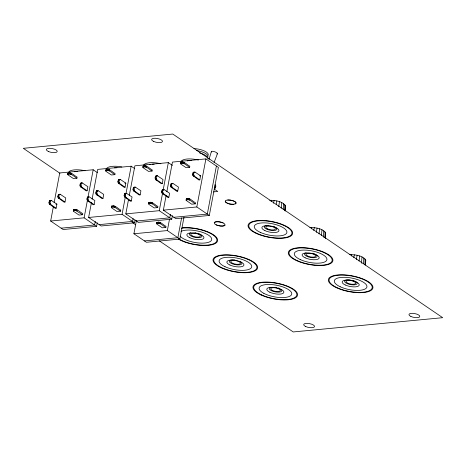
<?xml version="1.0" encoding="UTF-8"?>
<svg xmlns="http://www.w3.org/2000/svg" width="466" height="466" viewBox="0 0 466 466"><rect width="100%" height="100%" fill="white"/><g stroke="black" fill="none" stroke-linecap="round" stroke-linejoin="round"><path stroke-width="0.7" d="M285.279 210.714L285.454 205.762C282.076 200.957 275.103 200.363 269.657 200.293M325.484 238.621L325.687 232.959C322.309 228.159 315.336 227.559 309.89 227.49M365.554 265.061L365.734 260.104C362.204 255.158 354.964 254.628 349.331 254.657M285.192 211.046L285.454 205.762M325.507 236.093L325.687 232.959M365.577 262.521L365.734 260.104M284.586 210.475L284.848 204.69M324.819 237.672L325.082 231.887M364.866 264.816L365.128 259.038M283.212 209.292L283.578 203.601M323.398 237.2L323.812 230.798M363.486 263.634L363.859 257.948M281.202 208.168L281.726 202.57M321.435 235.371L321.965 229.767M361.418 263.214L362.006 256.912M67.721 174.511C70.663 172.286 74.49 177.138 76.919 178.198L77.123 177.115C74.385 175.863 71.374 171.593 67.949 173.224L67.721 174.511L68.112 174.96L73.366 178.536L76.919 178.198M67.949 173.224L68.316 173.876M73.378 211.04L73.599 209.752C77.03 208.121 80.035 212.385 82.773 213.638L82.569 214.721L79.022 215.059L73.768 211.488L73.378 211.04L73.599 209.752M105.695 170.964C108.636 168.739 112.463 173.585 114.886 174.645L115.09 173.562C112.353 172.309 109.347 168.045 105.916 169.671L105.695 170.964L106.085 171.412L111.339 174.983L114.886 174.645M111.345 207.487C114.292 205.261 118.119 210.114 120.543 211.174L120.746 210.09C118.009 208.838 115.003 204.574 111.572 206.199L111.345 207.487L111.741 207.941L116.989 211.512L120.543 211.174M142.87 167.364C145.817 165.139 149.644 169.991 152.067 171.051L152.271 169.968C149.534 168.715 146.522 164.451 143.097 166.077L142.87 167.364L143.26 167.818L148.514 171.389L152.067 171.051M143.097 166.077L143.47 166.735M148.526 203.892C151.467 201.667 155.295 206.52 157.718 207.58L157.927 206.496C155.19 205.244 152.178 200.974 148.753 202.605L148.526 203.892L148.916 204.341L154.17 207.918L157.718 207.58M156.628 223.773C159.57 221.554 163.397 226.4 165.82 227.46L166.024 226.377C163.286 225.125 160.281 220.861 156.85 222.486L156.628 223.773L157.019 224.228L162.273 227.798L165.82 227.46M156.85 222.486L157.223 223.144M180.429 163.636C183.371 161.411 187.198 166.263 189.621 167.323L189.825 166.24C187.087 164.987 184.082 160.718 180.651 162.349L180.429 163.636L180.82 164.09L186.074 167.661L189.621 167.323M180.651 162.349L181.024 163.007M186.08 200.164C189.027 197.939 192.854 202.792 195.277 203.846L195.481 202.762C192.743 201.516 189.738 197.246 186.307 198.877L186.08 200.164L186.476 200.613L191.724 204.19L195.277 203.846M186.307 198.877L186.68 199.53M225.294 200.945L225.288 201.795C227.95 204.056 232.942 205.558 235.971 203.345L236.081 202.867A5.528 1.963 10.7 0 0 231.573 200.345C230.14 199.908 223.762 199.256 225.777 202.343L226.22 202.588A5.528 1.963 10.7 0 0 229.75 203.98L233.815 204.306M278.773 206.683L279.425 201.661M319.006 233.88L319.659 228.858M359.053 261.024L359.705 256.003M235.61 203.805L235.12 204.009M276.216 204.487L276.827 200.939M316.327 232.394L317.061 228.136M356.373 259.539L357.107 255.286M49 202.39L49.699 200.648L51.307 200.415L56.899 204.143L56.13 208.203L55.186 208.296L49.355 204.021L49 202.39L49.949 202.296L50.363 200.84L51.307 200.415M97.272 222.8L96.602 226.336L63.155 229.528L50.66 221.024L53.328 206.887M54.132 202.646L59.741 172.956L93.188 169.764L97.353 172.595M57.866 196.221L58.565 194.485L60.178 194.252L65.764 197.974L65.001 202.04L64.052 202.127L58.221 197.858L57.866 196.221L58.815 196.134L59.013 195.079L59.834 194.246M67.908 174.133L68.112 173.049M68.211 174.01L68.415 172.927M69.131 173.923L69.335 172.839M69.684 173.964L69.888 172.88M70.255 174.068L70.459 172.985M70.797 174.214L71.001 173.136M71.281 174.406L71.484 173.323M73.395 210.83L73.768 209.578M73.564 210.661L74.071 209.45M73.867 210.533L74.787 210.446L74.991 209.362M79.971 184.938L80.665 183.196L82.278 182.963L87.87 186.691L87.101 190.751L86.152 190.844L80.321 186.569L79.971 184.938L80.915 184.845L81.334 183.394L81.934 182.963M74.787 210.446L75.341 210.492L75.544 209.409M82.569 214.721L75.906 210.591L76.115 209.508M76.453 210.743L76.657 209.659M76.931 210.935L77.14 209.851M86.973 198.836L87.672 197.101L89.28 196.868L94.872 200.59L94.103 204.656L93.159 204.743L87.328 200.473L86.973 198.836L87.917 198.749L88.121 197.695L88.936 196.862M96.602 226.336L84.107 217.832L87.445 200.159M87.981 197.334L93.188 169.764M135.111 219.958L134.575 222.789L101.128 225.981L88.627 217.476L91.435 202.628M92.105 199.099L97.714 169.403L131.162 166.211L134.732 168.64M95.839 192.674L96.538 190.932L98.145 190.699L103.737 194.427L102.969 198.487L102.025 198.58L96.194 194.305L95.839 192.674L96.788 192.58L97.202 191.124L98.145 190.699M95.274 221.443L94.61 224.979L61.163 228.171M105.881 170.585L106.085 169.502M106.184 170.457L106.388 169.374M107.104 170.37L107.308 169.286M107.658 170.416L107.862 169.333M108.223 170.515L108.432 169.432M108.77 170.667L108.974 169.583M109.248 170.859L109.458 169.775M111.537 207.114L111.741 206.03M111.84 206.986L112.044 205.902M112.76 206.898L112.964 205.815M117.939 181.391L118.638 179.649L120.251 179.416L125.837 183.144L125.074 187.204L124.125 187.297L118.294 183.022L117.939 181.391L118.888 181.297L119.308 179.841L120.251 179.416M113.314 206.945L113.518 205.861M113.879 207.044L114.083 205.96M114.426 207.195L114.63 206.112M114.904 207.382L115.108 206.298M124.148 195.242L124.847 193.501L126.461 193.274L132.047 196.996L131.284 201.056L130.334 201.149L124.504 196.873L124.148 195.242L125.098 195.155L125.517 193.699L126.461 193.274M134.575 222.789L122.075 214.284L125.284 197.316M125.948 193.78L131.162 166.211M172.42 215.659L171.75 219.189L138.303 222.387L125.808 213.882L128.476 199.739M129.28 195.499L134.89 165.809L168.337 162.617L172.42 165.395M133.02 189.08L133.713 187.338L135.326 187.105L140.918 190.833L140.149 194.893L139.2 194.986L133.369 190.71L133.02 189.08L133.963 188.986L134.383 187.53L135.326 187.105M133.113 218.601L132.577 221.432L99.13 224.624M143.056 166.991L143.266 165.908M143.359 166.863L143.569 165.78M144.279 166.776L144.483 165.692M144.833 166.822L145.043 165.739M145.404 166.921L145.608 165.838M145.945 167.073L146.149 165.989M146.429 167.259L146.633 166.176M183.994 217.162L179.853 239.075L146.406 242.268L133.911 233.763L136.445 220.331M148.712 203.514L148.916 202.43M149.015 203.392L149.219 202.308M149.935 203.304L150.139 202.221M155.12 177.791L155.813 176.055L157.426 175.822L163.018 179.544L162.25 183.61L161.3 183.697L155.475 179.427L155.12 177.791L156.063 177.703L156.261 176.649L157.083 175.816M150.489 203.345L150.693 202.261M151.06 203.45L151.264 202.366M151.601 203.601L151.805 202.518M152.085 203.788L152.289 202.704M161.708 191.514L162.407 189.773L164.015 189.54L169.607 193.268L168.838 197.328L167.894 197.421L162.063 193.145L161.708 191.514L162.651 191.421L163.071 189.965L164.015 189.54M156.815 223.4L157.019 222.317M171.75 219.189L159.255 210.69L162.593 193.017M163.129 190.186L168.337 162.617M157.118 223.272L157.322 222.189M158.038 223.185L158.242 222.101M158.591 223.231L158.795 222.148M159.162 223.331L159.366 222.247M159.704 223.482L159.908 222.399M160.182 223.674L160.391 222.591M166.84 191.771L172.449 162.081L205.896 158.889L218.391 167.387L209.31 215.461L175.863 218.653L163.362 210.154L166.17 195.306M170.573 185.346L171.272 183.61L172.88 183.377L178.472 187.099L177.703 191.165L176.76 191.252L170.929 186.983L170.573 185.346L171.523 185.258L171.937 183.802L172.88 183.377M179.853 239.075L167.358 230.571L169.496 219.259M170.428 214.302L169.758 217.832L136.311 221.024M180.616 163.263L180.82 162.18M180.919 163.135L181.123 162.052M181.839 163.048L182.043 161.964M182.392 163.088L182.596 162.005M182.963 163.193L183.167 162.11M183.505 163.345L183.709 162.261M183.983 163.531L184.192 162.448M181.6 217.925L177.861 237.718L144.413 240.91M186.272 199.786L186.476 198.702M186.575 199.664L186.779 198.58M187.495 199.57L187.699 198.487M192.674 174.063L193.373 172.321L194.986 172.094L200.572 175.816L199.809 179.882L198.86 179.969L193.029 175.694L192.674 174.063L193.623 173.975L194.042 172.519L194.986 172.094M188.048 199.617L188.252 198.533M188.614 199.716L188.817 198.638M189.161 199.867L189.365 198.784M189.639 200.06L189.843 198.976M209.31 215.461L196.809 206.962L205.896 158.889M216.399 166.03L207.312 214.104L173.865 217.296M214.61 188.643L214.977 186.703M273.501 203.269L274.107 200.456M313.735 230.472L314.346 227.653M353.781 257.616L354.387 254.797M224.973 225.072L224.711 224.006L223.08 222.894A5.528 1.963 10.7 0 0 214.238 222.643L214.558 223.779L216.189 224.892A5.528 1.963 10.7 0 0 225.031 225.142L224.973 225.072A5.528 1.963 10.7 0 1 216.131 224.822M271.096 201.644L271.457 200.24M311.329 228.841L311.69 227.437M351.376 255.991L351.737 254.587M209.088 159.18L211.389 151.508M214.075 162.518L217.459 153.681M193.373 172.321L194.322 172.234M80.665 183.196L82.278 182.963M157.426 175.822L156.139 175.909M118.638 179.649L119.587 179.556M155.813 176.055L156.762 175.962M193.093 172.606L194.042 172.519M80.385 183.482L81.334 183.394M155.533 176.334L156.483 176.247M118.358 179.934L119.308 179.841M192.872 173.014L193.821 172.921M80.169 183.884L81.113 183.796M155.318 176.742L156.261 176.649M118.137 180.336L119.086 180.249M192.708 174.639L193.658 174.546L194.555 176.305L199.809 179.882M80.001 185.515L80.95 185.421L81.847 187.181L87.101 190.751M117.974 181.961L118.923 181.874L119.82 183.633L125.074 187.204M155.149 178.367L156.098 178.28L156.995 180.033L162.25 183.61M192.831 175.199L193.774 175.105M80.123 186.068L81.072 185.981M118.096 182.521L119.04 182.433M155.271 178.927L156.221 178.833M193.029 175.694L193.978 175.606M80.321 186.569L81.27 186.482M118.294 183.022L119.244 182.928M155.475 179.427L156.419 179.334M193.606 176.398L194.555 176.305M80.903 187.274L81.847 187.181M199.629 175.909L200.572 175.816M118.871 183.72L119.82 183.633M156.052 180.126L156.995 180.033M124.894 183.231L125.837 183.144M171.272 183.61L172.216 183.517M58.565 194.485L60.178 194.252M96.538 190.932L97.481 190.844M133.713 187.338L134.662 187.245M170.993 183.889L171.937 183.802M58.285 194.765L59.234 194.677M133.433 187.623L134.383 187.53M96.258 191.217L97.202 191.124M170.772 184.297L171.721 184.204M58.069 195.172L59.013 195.079M133.218 188.025L134.161 187.938M96.037 191.619L96.986 191.532M170.608 185.922L171.558 185.835L172.455 187.594L177.703 191.165M57.901 196.798L58.85 196.71L59.747 198.464L65.001 202.04M95.874 193.25L96.823 193.157L97.72 194.916L102.969 198.487M133.049 189.65L133.998 189.563L134.895 191.322L140.149 194.893M170.731 186.482L171.674 186.388M58.023 197.357L58.966 197.264M95.996 193.804L96.94 193.716M133.171 190.21L134.121 190.122M170.929 186.983L171.878 186.889M58.221 197.858L59.17 197.765M96.194 194.305L97.144 194.217M133.369 190.71L134.319 190.617M171.505 187.681L172.455 187.594M58.803 198.557L59.747 198.464M96.771 195.009L97.72 194.916M133.952 191.41L134.895 191.322M162.407 189.773L163.35 189.685M49.699 200.648L50.643 200.555M124.847 193.501L125.797 193.413M87.672 197.101L88.616 197.007M162.121 190.058L163.071 189.965M49.419 200.933L50.363 200.84M87.387 197.38L88.336 197.293M124.568 193.786L125.517 193.699M161.906 190.46L162.855 190.373M49.198 201.335L50.147 201.248M87.171 197.788L88.121 197.695M124.346 194.194L125.296 194.101M161.743 192.091L162.686 191.998L163.589 193.757L168.838 197.328M49.035 202.96L49.978 202.873L50.881 204.632L56.13 208.203M124.183 195.819L125.133 195.726L126.03 197.485L131.284 201.056M87.008 199.413L87.952 199.326L88.855 201.079L94.103 204.656M161.859 192.644L162.809 192.557M49.157 203.52L50.101 203.432M124.306 196.372L125.249 196.285M87.125 199.972L88.074 199.879M162.063 193.145L163.007 193.058M49.355 204.021L50.305 203.927M87.328 200.473L88.272 200.38M124.504 196.873L125.453 196.786M162.64 193.844L163.589 193.757M49.932 204.72L50.881 204.632M125.08 197.578L126.03 197.485M55.955 204.23L56.899 204.143M87.905 201.172L88.855 201.079M213.492 191.899L217.762 191.485L214.162 189.039M163.362 210.154L196.809 206.962M50.66 221.024L84.107 217.832M125.808 213.882L159.255 210.69M88.627 217.476L122.075 214.284M133.911 233.763L167.358 230.571M227.711 200.025L230.297 200.153A5.528 1.963 10.7 0 1 235.971 203.345M193.693 172.175L194.037 172.181M118.958 179.503L119.302 179.509M171.593 183.464L171.937 183.464M80.985 183.051L81.329 183.056M134.039 187.192L134.377 187.198M162.727 189.627L163.071 189.633M96.858 190.786L97.202 190.792M125.168 193.355L125.511 193.361M58.885 194.339L59.229 194.339M87.992 196.955L88.336 196.955M50.019 200.502L50.363 200.508M75.341 210.492L75.906 210.591M59.968 173.265L23.3 148.316L172.781 134.051L442.7 317.684L293.219 331.949L159.162 240.747M132.111 222.34L135.717 224.798M73.581 209.956L73.972 210.405M193.623 173.975L193.658 174.546M171.523 185.258L171.558 185.835M162.651 191.421L162.686 191.998M156.063 177.703L156.098 178.28M133.963 188.986L133.998 189.563M125.098 195.155L125.133 195.726M118.888 181.297L118.923 181.874M96.788 192.58L96.823 193.157M87.917 198.749L87.952 199.326M80.915 184.845L80.95 185.421M58.815 196.134L58.85 196.71M49.949 202.296L49.978 202.873M181.035 231.386A16.584 5.889 10.7 0 1 206.362 233.955A16.584 5.889 10.7 0 1 204.568 243.042A16.584 5.889 10.7 0 1 180.097 236.151M214.296 222.707A5.528 1.963 10.7 0 1 223.132 222.964M211.57 152.038A3.227 0.88 18.8 0 1 214.878 151.823A3.227 0.88 18.8 0 1 216.824 153.92M207.417 158.015A14.743 5.237 10.7 0 1 209.042 159.139M181.099 161.51A14.743 5.237 10.7 0 1 198.429 160.03M196.343 150.535A10.8 3.833 10.7 0 1 207.824 156.955M193.961 148.625A10.8 3.833 10.7 0 1 208.145 155.26M187.233 160.904A10.8 3.833 10.7 0 1 189.266 160.549M189.843 160.502A10.8 3.833 10.7 0 1 191.718 160.473M199.477 152.889A10.8 3.833 10.7 0 1 207.609 157.648M106.365 168.832A14.743 5.237 10.7 0 1 121.818 166.945M114.531 167.871A10.8 3.833 10.7 0 1 116.983 167.801M143.54 165.238A14.743 5.237 10.7 0 1 160.875 163.758M149.673 164.632A10.8 3.833 10.7 0 1 150.978 164.364M152.289 164.23A10.8 3.833 10.7 0 1 154.164 164.207M69.026 171.587A14.743 5.237 10.7 0 1 85.097 170.76M74.525 171.779A10.8 3.833 10.7 0 1 77.746 171.348M214.925 185.608A11.662 4.142 10.7 0 1 214.599 188.765M215.106 184.641A11.662 4.142 10.7 0 1 215.665 186.895M273.262 226.336A6.419 2.283 10.7 0 1 275.493 230.286A6.419 2.283 10.7 0 1 265.469 228.503A6.419 2.283 10.7 0 1 268.422 225.474M181.367 228.241A21.908 7.782 10.7 0 1 211.838 234.182A21.908 7.782 10.7 0 1 209.17 244.895A21.908 7.782 10.7 0 1 178.717 238.866M182.422 227.769A22.665 8.05 10.7 0 1 213.212 234.602A22.665 8.05 10.7 0 1 209.147 245.25A22.665 8.05 10.7 0 1 178.146 238.947M198.726 233.67A6.419 2.283 10.7 0 1 200.904 237.305A6.419 2.283 10.7 0 1 191.852 236.419A6.419 2.283 10.7 0 1 190.728 232.889M195.009 232.767A6.419 2.283 10.7 0 1 196.11 232.948M313.985 253.708A6.419 2.283 10.7 0 1 316.164 257.343A6.419 2.283 10.7 0 1 307.111 256.457A6.419 2.283 10.7 0 1 305.987 252.927M312.453 253.23A6.419 2.283 10.7 0 1 313.496 253.539M239.646 261.269A6.419 2.283 10.7 0 1 239.268 264.88A6.419 2.283 10.7 0 1 229.68 262.218A6.419 2.283 10.7 0 1 235.021 259.987M354.941 281.231A6.419 2.283 10.7 0 1 355.139 284.773A6.419 2.283 10.7 0 1 345.638 282.775A6.419 2.283 10.7 0 1 348.195 279.816M348.702 279.821A6.419 2.283 10.7 0 1 350.31 279.95M351.964 280.247A6.419 2.283 10.7 0 1 353.03 280.52M353.543 280.683A6.419 2.283 10.7 0 1 354.498 281.039M280.695 289.124A6.419 2.283 10.7 0 1 279.635 292.054A6.419 2.283 10.7 0 1 271.096 290.534A6.419 2.283 10.7 0 1 270.67 287.336M275.499 287.295A6.419 2.283 10.7 0 1 276.6 287.505M278.179 287.941A6.419 2.283 10.7 0 1 279.577 288.495M263.849 293.347A16.584 5.889 10.7 0 0 291.203 295.194A16.584 5.889 10.7 0 0 271.264 284.569A16.584 5.889 10.7 0 0 263.849 293.347M225.002 266.703A16.584 5.889 10.7 0 0 251.524 267.461A16.584 5.889 10.7 0 0 229.738 257.273A16.584 5.889 10.7 0 0 225.002 266.703M340.203 286.753A16.584 5.889 10.7 0 0 366.725 287.51A16.584 5.889 10.7 0 0 344.939 277.317A16.584 5.889 10.7 0 0 340.203 286.753M260.174 232.307A16.584 5.889 10.7 0 0 286.695 233.058A16.584 5.889 10.7 0 0 264.909 222.87A16.584 5.889 10.7 0 0 260.174 232.307M305.644 326.509A5.528 1.963 10.7 0 0 314.486 326.759A5.528 1.963 10.7 0 0 307.222 323.363A5.528 1.963 10.7 0 0 305.644 326.509M48.33 151.45A5.528 1.963 10.7 0 0 57.167 151.7A5.528 1.963 10.7 0 0 49.909 148.304A5.528 1.963 10.7 0 0 48.33 151.45M410.901 316.461A5.528 1.963 10.7 0 0 419.744 316.717A5.528 1.963 10.7 0 0 412.48 313.321A5.528 1.963 10.7 0 0 410.901 316.461M153.588 141.402A5.528 1.963 10.7 0 0 162.424 141.652A5.528 1.963 10.7 0 0 155.166 138.256A5.528 1.963 10.7 0 0 153.588 141.402M300.186 259.527A16.584 5.889 10.7 0 0 326.713 260.284A16.584 5.889 10.7 0 0 304.927 250.096A16.584 5.889 10.7 0 0 300.186 259.527M256.597 233.216A21.908 7.782 10.7 0 0 291.634 234.217A21.908 7.782 10.7 0 0 262.853 220.756A21.908 7.782 10.7 0 0 256.597 233.216M264.956 230.635A8.691 3.087 10.7 0 0 278.849 231.031A8.691 3.087 10.7 0 0 267.437 225.695A8.691 3.087 10.7 0 0 264.956 230.635M256.119 233.35A22.665 8.05 10.7 0 0 292.368 234.381A22.665 8.05 10.7 0 0 262.597 220.459A22.665 8.05 10.7 0 0 256.119 233.35M267.536 228.864A4.91 1.742 10.7 0 0 275.394 229.091A4.91 1.742 10.7 0 0 268.94 226.074A4.91 1.742 10.7 0 0 267.536 228.864M189.93 237.794A8.691 3.087 10.7 0 0 203.828 238.19A8.691 3.087 10.7 0 0 192.411 232.854A8.691 3.087 10.7 0 0 189.93 237.794M192.516 236.023A4.91 1.742 10.7 0 0 200.368 236.25A4.91 1.742 10.7 0 0 193.914 233.233A4.91 1.742 10.7 0 0 192.516 236.023M296.83 260.418A21.908 7.782 10.7 0 0 331.868 261.414A21.908 7.782 10.7 0 0 303.086 247.953A21.908 7.782 10.7 0 0 296.83 260.418M305.189 257.832A8.691 3.087 10.7 0 0 319.088 258.228A8.691 3.087 10.7 0 0 307.671 252.892A8.691 3.087 10.7 0 0 305.189 257.832M296.359 260.546A22.665 8.05 10.7 0 0 332.602 261.583A22.665 8.05 10.7 0 0 302.83 247.656A22.665 8.05 10.7 0 0 296.359 260.546M307.776 256.067A4.91 1.742 10.7 0 0 315.628 256.288A4.91 1.742 10.7 0 0 309.174 253.271A4.91 1.742 10.7 0 0 307.776 256.067M221.583 267.601A21.908 7.782 10.7 0 0 256.62 268.597A21.908 7.782 10.7 0 0 227.839 255.135A21.908 7.782 10.7 0 0 221.583 267.601M229.942 265.014A8.691 3.087 10.7 0 0 243.835 265.41A8.691 3.087 10.7 0 0 232.423 260.075A8.691 3.087 10.7 0 0 229.942 265.014M221.105 267.729A22.665 8.05 10.7 0 0 257.354 268.765A22.665 8.05 10.7 0 0 227.583 254.838A22.665 8.05 10.7 0 0 221.105 267.729M232.522 263.243A4.91 1.742 10.7 0 0 240.38 263.471A4.91 1.742 10.7 0 0 233.926 260.453A4.91 1.742 10.7 0 0 232.522 263.243M336.877 287.563A21.908 7.782 10.7 0 0 371.915 288.559A21.908 7.782 10.7 0 0 343.133 275.103A21.908 7.782 10.7 0 0 336.877 287.563M345.236 284.976A8.691 3.087 10.7 0 0 359.129 285.373A8.691 3.087 10.7 0 0 347.718 280.037A8.691 3.087 10.7 0 0 345.236 284.976M336.4 287.697A22.665 8.05 10.7 0 0 372.649 288.728A22.665 8.05 10.7 0 0 342.877 274.8A22.665 8.05 10.7 0 0 336.4 287.697M347.817 283.212A4.91 1.742 10.7 0 0 355.669 283.433A4.91 1.742 10.7 0 0 349.22 280.416A4.91 1.742 10.7 0 0 347.817 283.212M261.513 294.827A21.908 7.782 10.7 0 0 296.551 295.823A21.908 7.782 10.7 0 0 267.769 282.361A21.908 7.782 10.7 0 0 261.513 294.827M269.872 292.24A8.691 3.087 10.7 0 0 283.765 292.636A8.691 3.087 10.7 0 0 272.354 287.301A8.691 3.087 10.7 0 0 269.872 292.24M261.036 294.955A22.665 8.05 10.7 0 0 297.285 295.992A22.665 8.05 10.7 0 0 267.513 282.064A22.665 8.05 10.7 0 0 261.036 294.955M272.453 290.469A4.91 1.742 10.7 0 0 280.311 290.697A4.91 1.742 10.7 0 0 273.857 287.679A4.91 1.742 10.7 0 0 272.453 290.469"/></g></svg>
